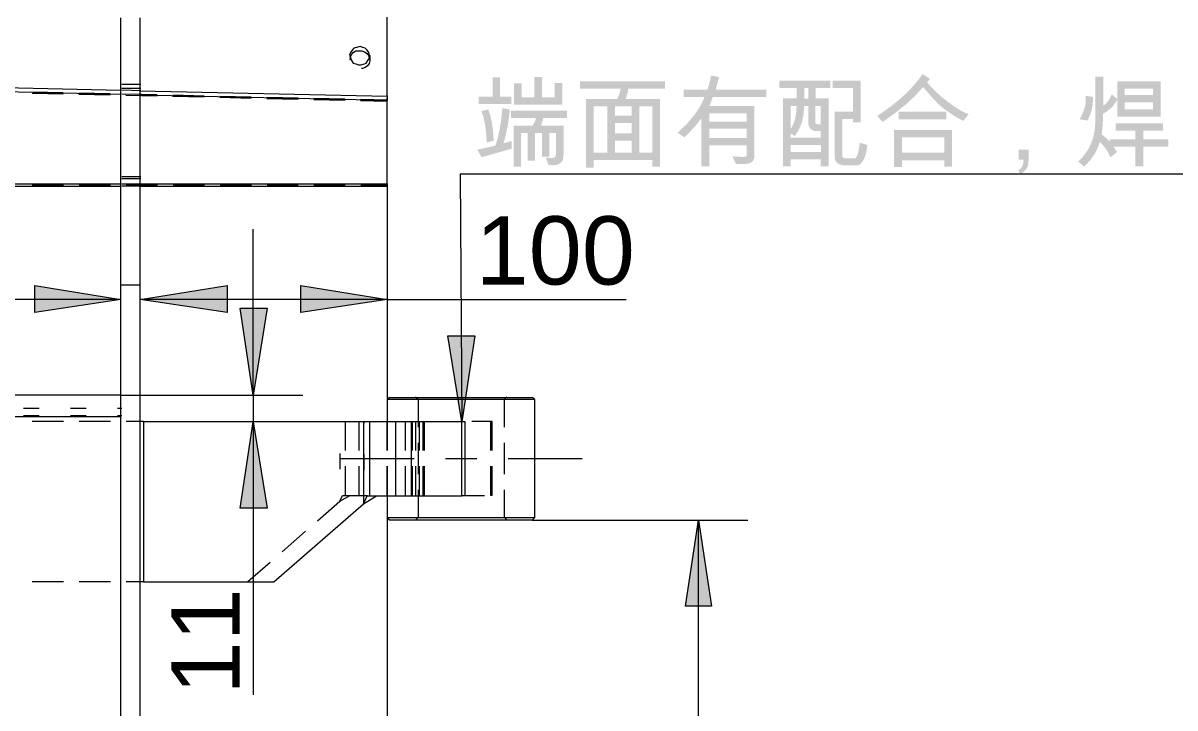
# Model space of a CAD drawing. Header units: millimetres. Extents: x 3 to 591, y 5 to 206.
# Drawn here: x 126.98 to 173.71, y 129.89 to 157.7 of the extents above; entities that cross this region are included whole.
import ezdxf

# ---------------------------------------------------------------- set-up
doc = ezdxf.new("R2010")
doc.units = ezdxf.units.MM

msp = doc.modelspace()

# ---------------------------------------------------------------- hatches: boundary and pattern name
h = msp.add_hatch(color=7)
h.paths.add_polyline_path([(141.746111, 146.473333), (138.253611, 145.944167), (138.253611, 147.037778)])
h.paths.add_polyline_path([(131.727222, 146.473333), (135.255, 147.037778), (135.255, 145.944167)])
h.paths.add_polyline_path([(54.2925, 189.688611), (57.785, 190.217778), (57.785, 189.124167)])
h.paths.add_polyline_path([(53.234167, 189.688611), (49.741667, 189.124167), (49.741667, 190.217778)])
h.paths.add_polyline_path([(130.951111, 92.604167), (134.478889, 93.133333), (134.478889, 92.075)])
h.paths.add_polyline_path([(125.447778, 92.604167), (121.955278, 92.075), (121.955278, 93.133333)])
h.paths.add_polyline_path([(130.951111, 146.473333), (127.458611, 145.944167), (127.458611, 147.037778)])
h.paths.add_polyline_path([(88.653056, 146.473333), (92.180833, 147.037778), (92.180833, 145.944167)])
at = {"true_color": 0x0000ff}
h = msp.add_hatch(color=5, dxfattribs=at)
h.paths.add_polyline_path([(165.334442, 153.997505), (165.130492, 153.725756), (165.035193, 153.768458), (164.921237, 153.828834), (164.788575, 153.906985), (164.637155, 154.003018), (164.347216, 154.20614), (164.121769, 154.396034), (164.00982, 154.508603), (163.867383, 154.662822), (163.694353, 154.858796), (163.490627, 155.096629), (163.179121, 154.750819), (162.801884, 154.398859), (162.358913, 154.040802), (161.85021, 153.676698), (161.630827, 153.920335), (161.932023, 154.127168), (162.213013, 154.3359), (162.473798, 154.546518), (162.714378, 154.759009), (162.934752, 154.973361), (163.134921, 155.18956), (163.314884, 155.407594), (163.474642, 155.627449), (163.772849, 155.425704), (163.648826, 155.298925), (163.830606, 155.088274), (164.033574, 154.882895), (164.257626, 154.682683), (164.502658, 154.487536), (164.746261, 154.31237), (164.966093, 154.172241), (165.162153, 154.067251)])
h.paths.add_polyline_path([(164.432103, 153.789146), (162.5034, 153.789146), (162.5034, 154.098378), (164.432103, 154.098378)])
h.paths.add_polyline_path([(164.66692, 151.86761), (164.347216, 151.86761), (164.347216, 152.119515), (162.629629, 152.119515), (162.629629, 151.846112), (162.309924, 151.846112), (162.309924, 153.351481), (164.66692, 153.351481)])
h.paths.add_polyline_path([(164.347216, 152.426542), (164.347216, 153.056581), (162.629629, 153.056581), (162.629629, 152.426542)])
h = msp.add_hatch(color=5, dxfattribs=at)
h.paths.add_polyline_path([(148.856165, 154.377844), (146.899351, 154.377844), (146.899351, 155.243252), (147.205275, 155.243252), (147.205275, 154.674949), (147.720661, 154.674949), (147.720661, 155.510591), (148.026586, 155.510591), (148.026586, 154.674949), (148.548036, 154.674949), (148.548036, 155.255379), (148.856165, 155.255379)])
h.paths.add_polyline_path([(146.788556, 154.40761), (145.468396, 154.40761), (145.468396, 154.70251), (146.024572, 154.70251), (146.024572, 155.486889), (146.332701, 155.486889), (146.332701, 154.70251), (146.788556, 154.70251)])
h.paths.add_polyline_path([(146.806195, 152.593009), (145.584702, 152.247948), (145.40666, 152.55718), (145.647592, 152.606057), (145.851215, 152.650129), (146.01763, 152.689342), (146.146942, 152.723647), (146.241914, 153.05013), (146.320092, 153.411908), (146.381424, 153.808929), (146.425857, 154.241143), (146.725718, 154.183816), (146.69243, 153.844509), (146.638833, 153.502927), (146.564875, 153.159072), (146.470505, 152.812944), (146.492726, 152.81874), (146.556081, 152.836164), (146.660571, 152.865266), (146.806195, 152.906099)])
h.paths.add_polyline_path([(146.074181, 152.917675), (145.788101, 152.844363), (145.762779, 153.244864), (145.719061, 153.59064), (145.656946, 153.881742), (145.576434, 154.118222), (145.847081, 154.187675), (145.932252, 153.954511), (145.998458, 153.665123), (146.045751, 153.319511)])
h.paths.add_polyline_path([(149.041373, 153.834897), (148.083361, 153.834897), (148.054009, 153.720382), (148.028791, 153.630672), (148.007707, 153.565766), (147.990757, 153.525665), (148.904672, 153.525665), (148.904672, 152.337245), (148.897446, 152.234814), (148.875802, 152.14742), (148.839792, 152.075013), (148.789468, 152.01754), (148.659519, 151.943953), (148.500631, 151.923282), (148.288964, 151.933204), (148.188643, 152.236373), (148.268638, 152.227691), (148.327549, 152.22149), (148.365377, 152.217769), (148.38212, 152.216529), (148.480167, 152.222799), (148.546382, 152.241885), (148.584347, 152.286051), (148.597094, 152.367011), (148.597094, 153.230765), (148.322589, 153.230765), (148.322589, 152.263933), (148.030444, 152.263933), (148.030444, 153.230765), (147.747671, 153.230765), (147.747671, 152.10353), (147.456078, 152.10353), (147.456078, 153.230765), (147.185431, 153.230765), (147.185431, 151.859893), (146.879507, 151.859893), (146.879507, 153.525665), (147.64735, 153.525665), (147.735338, 153.67532), (147.787358, 153.834897), (146.773122, 153.834897), (146.773122, 154.132002), (149.041373, 154.132002)])
h = msp.add_hatch(color=5, dxfattribs=at)
h.paths.add_polyline_path([(153.026997, 155.027727), (151.536511, 155.027727), (151.508606, 154.892128), (151.480287, 154.777199), (151.451555, 154.682942), (151.42241, 154.609354), (152.817535, 154.609354), (152.817535, 151.863751), (152.509957, 151.863751), (152.509957, 152.1355), (150.1254, 152.1355), (150.1254, 151.830127), (149.817271, 151.830127), (149.817271, 154.609354), (151.082861, 154.609354), (151.162305, 154.793322), (151.220665, 155.027727), (149.570326, 155.027727), (149.570326, 155.324832), (153.026997, 155.324832)])
h.paths.add_polyline_path([(152.509957, 152.434259), (152.509957, 154.314454), (151.976932, 154.314454), (151.976932, 152.426542)])
h.paths.add_polyline_path([(151.668803, 153.931911), (151.668803, 154.314454), (150.990257, 154.314454), (150.990257, 153.931911)])
h.paths.add_polyline_path([(150.683781, 152.4304), (150.683781, 154.314454), (150.1254, 154.314454), (150.1254, 152.4304)])
h.paths.add_polyline_path([(151.668803, 153.218638), (151.668803, 153.637011), (150.990257, 153.637011), (150.990257, 153.218638)])
h.paths.add_polyline_path([(151.668803, 152.4304), (151.668803, 152.921533), (150.990257, 152.921533), (150.990257, 152.4304)])
h = msp.add_hatch(color=5, dxfattribs=at)
h.paths.add_polyline_path([(157.135542, 154.698651), (154.959896, 154.698651), (154.916685, 154.572466), (154.877971, 154.467623), (154.843701, 154.384174), (154.813823, 154.322171), (156.646063, 154.322171), (156.646063, 152.247948), (156.610811, 152.127766), (156.528999, 152.041794), (156.400574, 151.990134), (156.225486, 151.972892), (155.897513, 151.972892), (155.757504, 152.285982), (155.950912, 152.266414), (156.160442, 152.260075), (156.23794, 152.264631), (156.293423, 152.278334), (156.326789, 152.301235), (156.337934, 152.333386), (156.337934, 152.735774), (154.817682, 152.735774), (154.817682, 151.879736), (154.495772, 151.879736), (154.495772, 153.82718), (154.413305, 153.710279), (154.272599, 153.54227), (154.073705, 153.323102), (153.816675, 153.052722), (153.532799, 153.238482), (153.916557, 153.609105), (154.226986, 153.976008), (154.464138, 154.33919), (154.628064, 154.698651), (153.779192, 154.698651), (153.779192, 154.995756), (154.742717, 154.995756), (154.772362, 155.078964), (154.808311, 155.202117), (154.850462, 155.365269), (154.898711, 155.568469), (155.210698, 155.499016), (155.188056, 155.407359), (155.158126, 155.292861), (155.120859, 155.155626), (155.076202, 154.995756), (157.135542, 154.995756)])
h.paths.add_polyline_path([(156.337934, 153.696542), (156.337934, 154.025066), (154.817682, 154.025066), (154.817682, 153.696542)])
h.paths.add_polyline_path([(156.337934, 153.032879), (156.337934, 153.40109), (154.817682, 153.40109), (154.817682, 153.032879)])
h = msp.add_hatch(color=5, dxfattribs=at)
h.paths.add_polyline_path([(161.229756, 152.739632), (161.195236, 152.519895), (161.152861, 152.338554), (161.102632, 152.195557), (161.044547, 152.090852), (160.98356, 152.01593), (160.925416, 151.96235), (160.870062, 151.930164), (160.817447, 151.919424), (160.227095, 151.919424), (160.084571, 151.962849), (159.982769, 152.035317), (159.921687, 152.13693), (159.901327, 152.267792), (159.901327, 154.094519), (160.647672, 154.094519), (160.647672, 155.051429), (159.81644, 155.051429), (159.81644, 155.348534), (160.95525, 155.348534), (160.95525, 153.660713), (160.647672, 153.660713), (160.647672, 153.799068), (160.219378, 153.799068), (160.219378, 152.297557), (160.22899, 152.254959), (160.257825, 152.224659), (160.305884, 152.206555), (160.373167, 152.200544), (160.708857, 152.200544), (160.741878, 152.210543), (160.773143, 152.240541), (160.80265, 152.290538), (160.8304, 152.360534), (160.856393, 152.450528), (160.88063, 152.560522), (160.903109, 152.690514), (160.923831, 152.840505)])
h.paths.add_polyline_path([(159.731552, 155.051429), (159.131279, 155.051429), (159.131279, 154.633057), (159.658241, 154.633057), (159.658241, 151.872019), (159.338536, 151.872019), (159.338536, 152.166919), (158.117043, 152.166919), (158.117043, 151.872019), (157.811118, 151.872019), (157.811118, 154.633057), (158.359578, 154.633057), (158.359578, 155.051429), (157.664495, 155.051429), (157.664495, 155.348534), (159.731552, 155.348534)])
h.paths.add_polyline_path([(158.829213, 154.621481), (158.829213, 155.051429), (158.667156, 155.051429), (158.667156, 154.621481)])
h.paths.add_polyline_path([(159.338536, 153.579133), (159.338536, 154.32603), (159.119152, 154.32603), (159.119152, 153.640869), (159.140254, 153.611612), (159.183782, 153.591604), (159.249842, 153.580795)])
h.paths.add_polyline_path([(159.338536, 153.040596), (159.338536, 153.307935), (159.09986, 153.307935), (158.975492, 153.354237), (158.892052, 153.44188), (158.844923, 153.542339), (158.829213, 153.628742), (158.829213, 154.32603), (158.671014, 154.32603), (158.638036, 153.955914), (158.563045, 153.630189), (158.445989, 153.348803), (158.286817, 153.111702), (158.117043, 153.210921), (158.117043, 153.040596)])
h.paths.add_polyline_path([(158.359578, 154.32603), (158.112633, 154.32603), (158.112633, 153.381247), (158.218268, 153.568712), (158.294603, 153.788733), (158.341689, 154.041206)])
h.paths.add_polyline_path([(159.350663, 152.464024), (159.350663, 152.743491), (158.117043, 152.743491), (158.117043, 152.464024)])
h = msp.add_hatch(color=5, dxfattribs=at)
h.paths.add_polyline_path([(170.02651, 151.859893), (169.783976, 152.069906), (169.946393, 152.234157), (170.087196, 152.410229), (170.206372, 152.59811), (170.303909, 152.797785), (170.379794, 153.009243), (170.434014, 153.23247), (170.466555, 153.467454), (170.477405, 153.714181), (170.477405, 155.51886), (170.803173, 155.51886), (170.803173, 154.334298), (170.90352, 154.42195), (170.994513, 154.52867), (171.076102, 154.654511), (171.148233, 154.799524), (171.369271, 154.609354), (171.369271, 155.332549), (173.128199, 155.332549), (173.128199, 153.892223), (171.369271, 153.892223), (171.369271, 154.593369), (171.284642, 154.438969), (171.164632, 154.290821), (171.001421, 154.148978), (170.794905, 154.013491), (170.777197, 153.570314), (170.735924, 153.173439), (170.854272, 153.080318), (170.947247, 152.999392), (171.0149, 152.930663), (171.057283, 152.874129), (171.067205, 152.979411), (172.101285, 152.979411), (172.101285, 153.327779), (171.308086, 153.327779), (171.308086, 153.61882), (173.217496, 153.61882), (173.217496, 153.327779), (172.425399, 153.327779), (172.425399, 152.979411), (173.444045, 152.979411), (173.444045, 152.682306), (172.425399, 152.682306), (172.425399, 151.883595), (172.101285, 151.883595), (172.101285, 152.682306), (171.207214, 152.682306), (171.226644, 152.652816), (171.268398, 152.59356), (171.357695, 152.460166), (171.090907, 152.247948), (170.998105, 152.436963), (170.895019, 152.602104), (170.781701, 152.743267), (170.658203, 152.860348), (170.570663, 152.607444), (170.436201, 152.3564), (170.254817, 152.107216)])
h.paths.add_polyline_path([(172.816211, 155.031585), (171.673542, 155.031585), (171.673542, 154.775821), (172.816211, 154.775821)])
h.paths.add_polyline_path([(172.816211, 154.480921), (171.673542, 154.480921), (171.673542, 154.187675), (172.816211, 154.187675)])
h.paths.add_polyline_path([(170.084388, 154.744402), (170.378186, 154.694793), (170.375723, 154.444662), (170.338636, 154.201868), (170.26703, 153.96631), (170.161007, 153.737883), (169.836892, 153.789146), (169.948393, 153.995025), (170.028164, 154.198423), (170.076103, 154.399341), (170.092105, 154.597779)])
h = msp.add_hatch(color=5, dxfattribs=at)
h.dxf.hatch_style = 2
h.paths.add_polyline_path([(167.772254, 152.143217), (167.748276, 151.92156), (167.676342, 151.75902), (167.569337, 151.645745), (167.440422, 151.570505), (167.343959, 151.721537), (167.440689, 151.783549), (167.510082, 151.8745), (167.552086, 151.994389), (167.56665, 152.143217), (167.367662, 152.143217), (167.367662, 152.549463), (167.772254, 152.549463)])
h = msp.add_hatch(color=7)
h.paths.add_polyline_path([(136.313333, 142.592778), (135.784167, 146.120556), (136.877778, 146.120556)])
h.paths.add_polyline_path([(136.313333, 141.499167), (136.877778, 138.006667), (135.784167, 138.006667)])
h.paths.add_polyline_path([(155.433889, 42.827222), (154.904722, 46.355), (155.963056, 46.355)])
h.paths.add_polyline_path([(155.433889, 40.075556), (155.963056, 36.583056), (154.904722, 36.583056)])
h = msp.add_hatch(color=5, dxfattribs=at)
h.dxf.hatch_style = 2
h.paths.add_polyline_path([(144.78, 141.499167), (144.215556, 144.991667), (145.309167, 144.991667)])
h = msp.add_hatch(color=7)
h.paths.add_polyline_path([(104.034167, 132.609167), (104.598611, 129.116667), (103.505, 129.116667)])
h.paths.add_polyline_path([(104.034167, 135.396111), (103.505, 138.888611), (104.598611, 138.888611)])
h.paths.add_polyline_path([(154.375556, 114.688056), (153.846389, 118.215833), (154.904722, 118.215833)])
h.paths.add_polyline_path([(154.375556, 137.512778), (154.904722, 134.020278), (153.846389, 134.020278)])
h.paths.add_polyline_path([(135.219722, 102.587778), (135.748889, 99.095278), (134.690556, 99.095278)])
h.paths.add_polyline_path([(135.219722, 107.209167), (134.690556, 110.701667), (135.748889, 110.701667)])

# ---------------------------------------------------------------- linework, layer by layer
at = {"color": 7, "lineweight": 0}
for points in [[(141.746111, 154.728333), (141.746111, 157.938611)], [(130.951111, 147.073056), (130.951111, 148.025556), (130.951111, 148.942778), (130.951111, 149.895278), (130.951111, 150.8125), (130.951111, 151.729722), (130.951111, 152.646944), (130.951111, 153.564167), (130.951111, 154.446111), (130.951111, 155.328056), (130.951111, 156.21), (130.951111, 157.056667), (130.951111, 157.903333)], [(131.727222, 147.073056), (131.727222, 148.025556), (131.727222, 148.942778), (131.727222, 149.895278), (131.727222, 150.8125), (131.727222, 151.729722), (131.727222, 152.646944), (131.727222, 153.564167), (131.727222, 154.446111), (131.727222, 155.328056), (131.727222, 156.21), (131.727222, 157.056667), (131.727222, 157.903333)], [(55.068611, 156.703889), (130.951111, 154.975278)], [(140.264444, 156.280556), (140.264444, 156.315833), (140.299722, 156.421667), (140.370278, 156.492222), (140.476111, 156.562778), (140.617222, 156.562778), (140.723056, 156.562778), (140.828889, 156.5275), (140.934722, 156.456944), (141.005278, 156.351111), (141.040556, 156.280556)], [(130.951111, 154.798889), (55.068611, 156.5275)], [(140.256966, 156.382932), (140.254496, 156.225946)], [(140.254496, 156.220336), (140.264374, 156.304297)], [(140.259369, 156.190233), (140.254602, 156.220266)], [(141.046941, 156.292232), (141.050116, 156.275652), (141.050116, 156.163116), (141.014838, 156.055519), (140.94781, 155.962738), (140.854677, 155.892535), (140.743905, 155.851613), (140.71104, 155.84937)], [(141.054455, 156.213669), (141.056924, 156.370655)], [(141.756624, 155.865371), (141.756624, 156.500371)], [(130.981626, 155.219047), (131.756679, 155.219047)], [(127.343118, 154.905174), (128.612788, 154.876224)], [(128.613776, 154.810834), (127.344106, 154.839783)], [(129.247623, 154.86175), (130.517293, 154.8328)], [(130.518281, 154.767409), (129.248611, 154.796359)], [(131.756644, 154.792327), (130.981591, 154.809966)], [(130.981626, 155.049784), (131.756679, 155.049784)], [(130.981626, 154.979264), (131.756679, 154.961625)], [(131.152128, 154.818326), (132.421798, 154.789376)], [(132.422786, 154.723984), (131.153116, 154.752934)], [(131.727222, 154.94), (141.746111, 154.728333)], [(141.746111, 154.551944), (131.727222, 154.763611)], [(133.056633, 154.774902), (134.326303, 154.745952)], [(134.327291, 154.68056), (133.057621, 154.709509)], [(134.961138, 154.731478), (136.230808, 154.702528)], [(136.865643, 154.688054), (138.135313, 154.659105)], [(141.746111, 154.728333), (141.746111, 154.551944)], [(141.756624, 154.576674), (141.759093, 154.73366)], [(136.231796, 154.637135), (134.962126, 154.666085)], [(138.136301, 154.59371), (136.866631, 154.62266)], [(138.770148, 154.64463), (140.039818, 154.615681)], [(140.040806, 154.550286), (138.771136, 154.579235)], [(140.674653, 154.601206), (141.756765, 154.576533)], [(141.756624, 154.511163), (140.675641, 154.535811)], [(141.746111, 154.516667), (141.746111, 154.657778)], [(141.746111, 151.165278), (141.746111, 154.551944)], [(141.746111, 154.481389), (141.746111, 154.551944)], [(141.746111, 151.094722), (141.746111, 154.481389)], [(141.756624, 154.576674), (141.756624, 154.595371)], [(130.981626, 151.465633), (131.756679, 151.465633)], [(55.068611, 151.165278), (130.951111, 151.165278)], [(130.951111, 151.059444), (55.068611, 151.059444)], [(127.351614, 151.112432), (128.621614, 151.112432)], [(128.621649, 151.078847), (127.351649, 151.078847)], [(129.256614, 151.112432), (130.526614, 151.112432)], [(130.526649, 151.078847), (129.256649, 151.078847)], [(131.756644, 151.078847), (130.981591, 151.078847)], [(130.981626, 151.378849), (131.756679, 151.378849)], [(130.981626, 151.165631), (131.756679, 151.165631)], [(131.161614, 151.112432), (132.431614, 151.112432)], [(132.431649, 151.078847), (131.161649, 151.078847)], [(131.727222, 151.165278), (141.746111, 151.165278)], [(141.746111, 151.059444), (131.727222, 151.059444)], [(133.066614, 151.112432), (134.336614, 151.112432)], [(134.336649, 151.078847), (133.066649, 151.078847)], [(134.971614, 151.112432), (136.241614, 151.112432)], [(136.241649, 151.078847), (134.971649, 151.078847)], [(136.876614, 151.112432), (138.146614, 151.112432)], [(138.146649, 151.078847), (136.876649, 151.078847)], [(138.781614, 151.112432), (140.051614, 151.112432)], [(140.051649, 151.078847), (138.781649, 151.078847)], [(140.686614, 151.112432), (141.756589, 151.112432)], [(141.756624, 151.078847), (140.686649, 151.078847)], [(141.746111, 151.165278), (141.746111, 151.059444)], [(141.746111, 151.059444), (141.746111, 141.499167)], [(136.313333, 142.592778), (136.313333, 149.330833)], [(130.951111, 116.063889), (130.951111, 147.073056)], [(130.951111, 147.073056), (131.727222, 147.073056)], [(131.727222, 116.063889), (131.727222, 147.073056)], [(130.951111, 146.473333), (88.653056, 146.473333)], [(141.746111, 146.473333), (131.727222, 146.473333)], [(141.746111, 146.473333), (151.4475, 146.473333)], [(130.951111, 142.592778), (88.159167, 142.592778)], [(130.951111, 142.592778), (138.324167, 142.592778)], [(136.313333, 142.592778), (136.313333, 141.499167)], [(142.906644, 142.52067), (143.00648, 142.420834)], [(146.506636, 142.420693), (146.606472, 142.520529)], [(141.851944, 142.486944), (141.746111, 142.416389)], [(147.743333, 142.416389), (147.708056, 142.416389), (147.6375, 142.416389), (147.531667, 142.416389), (147.390556, 142.416389), (147.214167, 142.416389), (147.037778, 142.416389), (146.790833, 142.416389), (146.543889, 142.416389), (146.296944, 142.416389), (146.014722, 142.416389), (145.697222, 142.416389), (145.379722, 142.416389), (145.062222, 142.416389), (144.744722, 142.416389), (144.427222, 142.416389), (144.109722, 142.416389), (143.792222, 142.416389), (143.474722, 142.416389), (143.1925, 142.416389), (142.910278, 142.416389), (142.663333, 142.416389), (142.451667, 142.416389), (142.24, 142.416389), (142.098889, 142.416389), (141.957778, 142.416389), (141.851944, 142.416389), (141.781389, 142.416389), (141.746111, 142.416389)], [(141.851944, 142.486944), (141.887222, 142.486944), (141.957778, 142.486944), (142.098889, 142.486944), (142.24, 142.486944), (142.416389, 142.486944), (142.592778, 142.486944), (142.839722, 142.486944), (143.086667, 142.486944), (143.368889, 142.486944), (143.651111, 142.486944), (143.933333, 142.486944), (144.250833, 142.486944), (144.568333, 142.486944), (144.885833, 142.486944), (145.203333, 142.486944), (145.520833, 142.486944), (145.838333, 142.486944), (146.120556, 142.486944), (146.402778, 142.486944), (146.649722, 142.486944), (146.861389, 142.486944), (147.073056, 142.486944), (147.249444, 142.486944), (147.390556, 142.486944), (147.496389, 142.486944), (147.602222, 142.486944), (147.6375, 142.486944)], [(143.006621, 142.420693), (143.006621, 141.290746)], [(146.506636, 141.29064), (146.506636, 142.420587)], [(147.743333, 142.416389), (147.6375, 142.486944)], [(147.743333, 137.618611), (147.743333, 142.416389)], [(130.951111, 141.710833), (88.653056, 141.710833)], [(127.639057, 142.04569), (127.004057, 142.04569)], [(127.639057, 141.745688), (127.004057, 141.745688)], [(129.544057, 142.04569), (128.909057, 142.04569)], [(129.544057, 141.745688), (128.909057, 141.745688)], [(130.981626, 142.04569), (130.814057, 142.04569)], [(130.981626, 141.745688), (130.814057, 141.745688)], [(128.621296, 141.520686), (127.351296, 141.520686)], [(130.526296, 141.520686), (129.256296, 141.520686)], [(131.868968, 141.520686), (131.161296, 141.520686)], [(131.868333, 141.499167), (131.868333, 135.008056)], [(140.793611, 141.499167), (131.868333, 141.499167)], [(136.313333, 141.499167), (136.313333, 130.421944)], [(139.828552, 141.520686), (139.828552, 141.487878)], [(139.828552, 141.520686), (139.828552, 141.487878)], [(140.040677, 141.520686), (140.040677, 140.338175)], [(140.606357, 141.520686), (140.606357, 140.338175)], [(140.793611, 141.499167), (140.793611, 138.183056)], [(141.040556, 141.499167), (141.005278, 141.499167), (140.97, 141.499167), (140.934722, 141.499167), (140.899444, 141.499167), (140.864167, 141.499167), (140.828889, 141.499167), (140.793611, 141.499167)], [(140.809028, 141.520686), (140.809028, 141.450836)], [(141.040556, 141.499167), (141.040556, 138.500556)], [(142.098889, 141.499167), (141.040556, 141.499167)], [(141.740008, 141.520686), (141.740008, 140.338175)], [(141.756624, 141.520686), (141.756624, 140.338175)], [(142.098889, 138.500556), (142.098889, 141.499167)], [(142.733889, 141.499167), (142.628056, 141.499167), (142.5575, 141.499167), (142.451667, 141.499167), (142.381111, 141.499167), (142.275278, 141.499167), (142.204722, 141.499167), (142.134167, 141.499167), (142.098889, 141.499167)], [(142.493294, 140.33821), (142.493294, 141.520721)], [(144.78, 141.499167), (142.733889, 141.499167)], [(142.733889, 138.500556), (142.733889, 141.499167)], [(142.774388, 140.33821), (142.774388, 141.520721)], [(142.909431, 140.33821), (142.909431, 141.520721)], [(143.059009, 140.33821), (143.059009, 141.520721)], [(143.214372, 140.33821), (143.214372, 141.520721)], [(143.270182, 140.33821), (143.270182, 141.520721)], [(144.78, 138.500556), (144.78, 141.499167)], [(144.921111, 141.499167), (144.78, 141.499167)], [(144.921111, 138.500556), (144.921111, 141.499167)], [(145.951116, 141.520686), (145.186647, 141.520686)], [(145.951116, 140.33821), (145.951116, 141.520721)], [(146.006926, 141.520686), (145.951187, 141.520686)], [(146.006926, 140.33821), (146.006926, 141.520721)], [(143.006621, 140.655746), (143.006621, 139.385746)], [(146.506636, 139.38564), (146.506636, 140.65564)], [(139.828552, 140.217878), (139.828552, 139.582878)], [(139.828552, 140.217878), (139.828552, 139.582878)], [(139.856633, 140.020675), (142.851717, 140.020675)], [(140.809028, 140.180836), (140.809028, 139.545836)], [(144.121717, 140.020675), (145.391717, 140.020675)], [(146.661717, 140.020675), (149.6568, 140.020675)], [(140.040677, 139.703175), (140.040677, 138.520664)], [(140.606357, 139.703175), (140.606357, 138.520664)], [(141.740008, 139.703175), (141.740008, 138.520664)], [(141.756624, 139.703175), (141.756624, 138.520664)], [(142.493294, 138.520699), (142.493294, 139.70321)], [(142.774388, 138.520699), (142.774388, 139.70321)], [(142.909431, 138.520699), (142.909431, 139.70321)], [(143.059009, 138.520699), (143.059009, 139.70321)], [(143.214372, 138.520699), (143.214372, 139.70321)], [(143.270182, 138.520699), (143.270182, 139.70321)], [(145.951116, 138.520699), (145.951116, 139.70321)], [(146.006926, 138.520699), (146.006926, 139.70321)], [(139.828552, 138.280175), (140.043041, 138.400472), (140.249416, 138.52077)], [(139.828552, 138.280175), (139.943205, 138.52077)], [(139.828552, 138.312878), (139.828552, 138.280069)], [(139.828552, 138.312878), (139.828552, 138.280069)], [(139.943346, 138.520699), (140.249557, 138.520699)], [(140.249487, 138.520699), (140.298876, 138.520699), (140.347206, 138.520699), (140.394126, 138.520699), (140.439634, 138.520699), (140.483731, 138.520699), (140.526417, 138.520699), (140.567339, 138.520699), (140.606498, 138.520699)], [(140.606357, 138.520699), (140.959134, 138.520699)], [(140.793611, 138.183056), (140.934722, 138.500556)], [(140.793611, 138.183056), (141.075833, 138.359444), (141.322778, 138.500556)], [(140.934722, 138.500556), (140.97, 138.500556), (141.005278, 138.500556), (141.040556, 138.500556)], [(141.040556, 138.500556), (142.098889, 138.500556)], [(141.746111, 138.500556), (141.746111, 113.700278)], [(142.098889, 138.500556), (142.134167, 138.500556), (142.204722, 138.500556), (142.275278, 138.500556), (142.381111, 138.500556), (142.451667, 138.500556), (142.5575, 138.500556), (142.628056, 138.500556), (142.733889, 138.500556)], [(142.733889, 138.500556), (144.78, 138.500556)], [(143.006621, 138.750746), (143.006621, 137.620798)], [(144.921111, 138.500556), (144.78, 138.500556)], [(144.940232, 138.520699), (145.704701, 138.520699)], [(146.006926, 138.520699), (145.951187, 138.520699)], [(146.506636, 137.620692), (146.506636, 138.75064)], [(137.16, 135.008056), (140.793611, 138.183056)], [(138.921648, 137.486592), (139.828411, 138.279999)], [(140.809028, 138.275836), (140.809028, 138.205633)], [(141.746111, 137.618611), (141.851944, 137.512778)], [(141.746111, 137.618611), (141.781389, 137.618611), (141.851944, 137.618611), (141.957778, 137.618611), (142.098889, 137.618611), (142.24, 137.618611), (142.451667, 137.618611), (142.663333, 137.618611), (142.910278, 137.618611), (143.1925, 137.618611), (143.474722, 137.618611), (143.792222, 137.618611), (144.109722, 137.618611), (144.427222, 137.618611), (144.744722, 137.618611), (145.062222, 137.618611), (145.379722, 137.618611), (145.697222, 137.618611), (146.014722, 137.618611), (146.296944, 137.618611), (146.543889, 137.618611), (146.790833, 137.618611), (147.037778, 137.618611), (147.214167, 137.618611), (147.390556, 137.618611), (147.531667, 137.618611), (147.6375, 137.618611), (147.708056, 137.618611), (147.743333, 137.618611)], [(147.6375, 137.512778), (147.602222, 137.512778), (147.496389, 137.512778), (147.390556, 137.512778), (147.249444, 137.512778), (147.073056, 137.512778), (146.861389, 137.512778), (146.649722, 137.512778), (146.402778, 137.512778), (146.120556, 137.512778), (145.838333, 137.512778), (145.520833, 137.512778), (145.203333, 137.512778), (144.885833, 137.512778), (144.568333, 137.512778), (144.250833, 137.512778), (143.933333, 137.512778), (143.651111, 137.512778), (143.368889, 137.512778), (143.086667, 137.512778), (142.839722, 137.512778), (142.592778, 137.512778), (142.416389, 137.512778), (142.24, 137.512778), (142.098889, 137.512778), (141.957778, 137.512778), (141.887222, 137.512778), (141.851944, 137.512778)], [(143.006621, 137.620692), (142.906785, 137.520504)], [(146.606648, 137.52068), (146.506812, 137.620869)], [(147.6375, 137.512778), (147.743333, 137.618611)], [(147.6375, 137.512778), (156.386389, 137.512778)], [(154.375556, 114.688056), (154.375556, 137.512778)], [(137.487981, 136.23215), (138.443759, 137.068445)], [(136.103431, 135.020685), (137.010092, 135.814003)], [(127.35112, 135.020685), (128.62112, 135.020685)], [(129.25612, 135.020685), (130.52612, 135.020685)], [(131.16112, 135.020685), (131.869145, 135.020685)], [(131.868333, 135.008056), (137.16, 135.008056)]]:
    msp.add_lwpolyline(points, dxfattribs=at)
for points in [[(140.6525, 156.739167), (140.511389, 156.703889), (140.405556, 156.668611), (140.335, 156.598056), (140.264444, 156.492222), (140.229167, 156.386389), (140.264444, 156.280556), (140.299722, 156.174722), (140.370278, 156.068889), (140.476111, 156.033611), (140.581944, 155.998333), (140.687778, 155.998333), (140.828889, 156.033611), (140.899444, 156.068889), (140.97, 156.174722), (141.040556, 156.280556), (141.040556, 156.386389), (141.005278, 156.492222), (140.934722, 156.598056), (140.864167, 156.668611), (140.758333, 156.703889)], [(130.951111, 146.473333), (127.458611, 145.944167), (127.458611, 147.037778)], [(131.727222, 146.473333), (135.255, 147.037778), (135.255, 145.944167)], [(141.746111, 146.473333), (138.253611, 145.944167), (138.253611, 147.037778)], [(136.313333, 142.592778), (135.784167, 146.120556), (136.877778, 146.120556)], [(136.313333, 141.499167), (136.877778, 138.006667), (135.784167, 138.006667)], [(154.375556, 137.512778), (154.904722, 134.020278), (153.846389, 134.020278)]]:
    msp.add_lwpolyline(points, close=True, dxfattribs=at)
at = {"color": 5, "lineweight": 0, "true_color": 0x0000ff}
for points in [[(207.821389, 151.553333), (144.709444, 151.553333)], [(144.709444, 151.553333), (144.78, 141.499167)]]:
    msp.add_lwpolyline(points, dxfattribs=at)
msp.add_lwpolyline([(144.78, 141.499167), (144.215556, 144.991667), (145.309167, 144.991667)], close=True, dxfattribs=at)

# ---------------------------------------------------------------- texts
at = {"color": 7, "insert": (145.338794, 149.850935), "char_height": 2.772729, "attachment_point": 1}
msp.add_mtext('{\\fArialUnicodeMS|b0|i0|c0;100}', dxfattribs=at)
at = {"color": 7, "insert": (135.768242, 130.437258), "char_height": 2.772729, "attachment_point": 7, "rotation": 90}
msp.add_mtext('{\\fArialUnicodeMS|b0|i0|c0;11}', dxfattribs=at)

doc.saveas('drawing.dxf')
